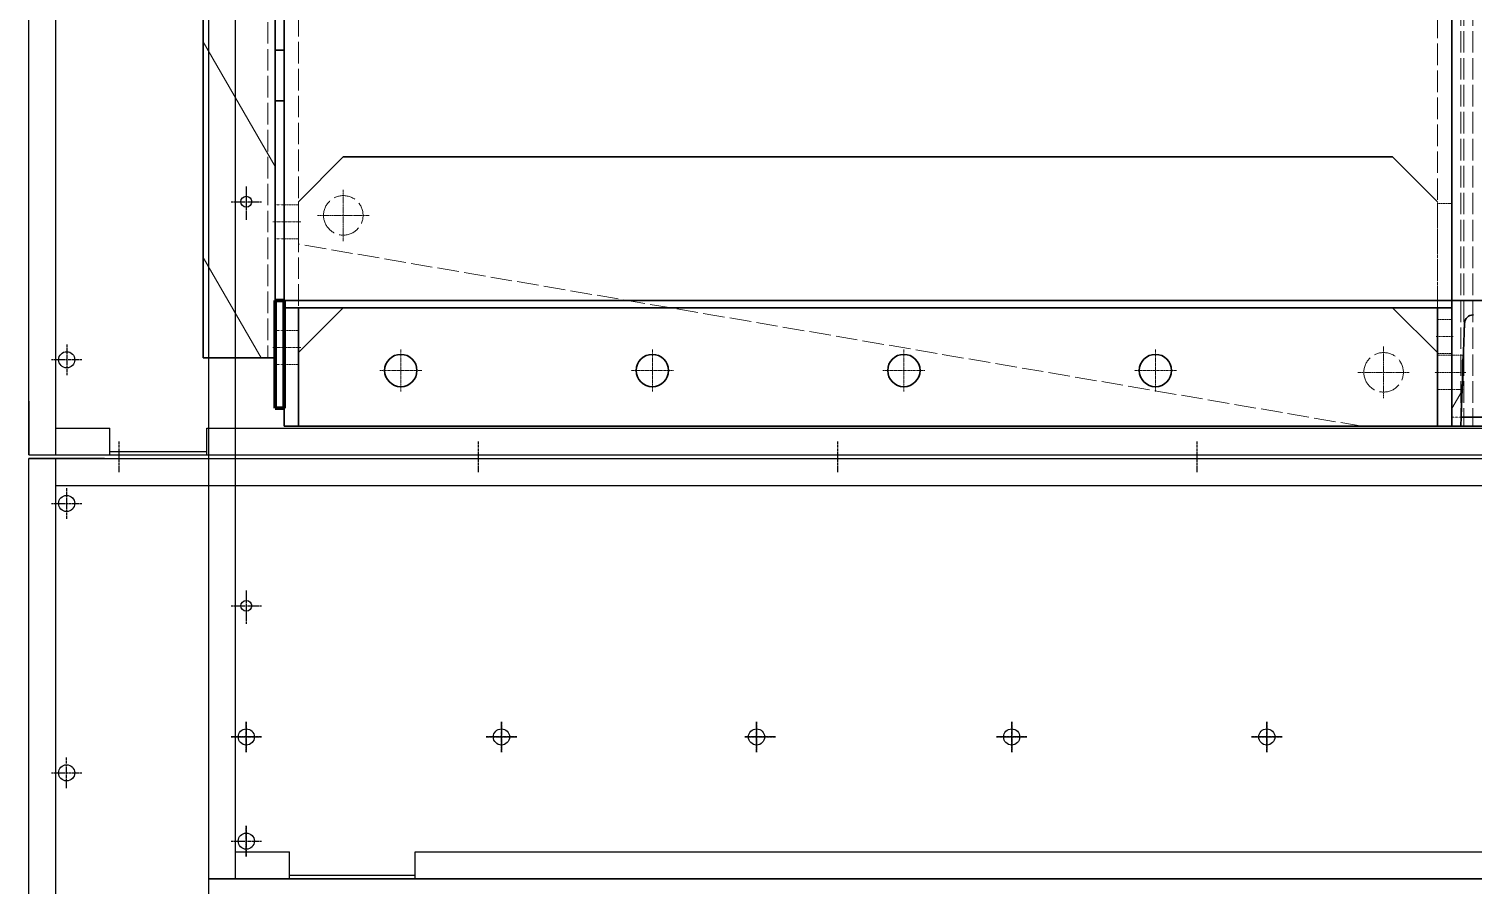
# Model space of a CAD drawing. Header units: millimetres. Extents: x 9871 to 39278, y 5493 to 26288.
# Drawn here: x 20133 to 20937, y 11813 to 12290 of the extents above; entities that cross this region are included whole.
import ezdxf

# ---------------------------------------------------------------- set-up
doc = ezdxf.new("R2010")
doc.units = ezdxf.units.MM
for name, pattern in [('CENTER', [2, 1.25, -0.25, 0.25, -0.25]), ('DASHDOT', [18.5, 12, -3, 0.5, -3]), ('DASHED', [15, 12, -3])]:
    doc.linetypes.add(name, pattern=pattern)
doc.layers.add('center', color=1, linetype='CENTER')

# ---------------------------------------------------------------- blocks, each defined once
blk = doc.blocks.new('A$C55E021B5')
at = {"color": 7, "linetype": 'DASHED', "lineweight": 13}
for p, q in [((708.36, 2140.5), (708.36, 0.5)), ((713.35, 2140.5), (713.35, 0.5)), ((715, 2140.5), (715, 0.5)), ((1362, 2074.5), (1362, 66.5)), ((1370, 2074.5), (1370, 66.5)), ((720, 1968.48), (720, 172.52)), ((720, 168.07), (720, 1070.5)), ((728, 66.5), (728, 1070.5)), ((1379, 1050.5), (1379, 38.5)), ((770, 0.5), (1362, 101.88))]:
    blk.add_line(p, q, dxfattribs=at)
at = {"color": 7, "lineweight": 35}
for p, q in [((1375, 38.5), (1375, 2102.5)), ((1415, 2102.5), (1415, 38.5)), ((1370, 2070.5), (1370, 209.79)), ((1370, 2070.5), (1370, 209.79)), ((1375, 70.5), (1375, 2070.5)), ((1375, 2070.5), (1375, 209.79)), ((720, 936.5), (720, 70.5)), ((753, 150.5), (1337, 150.5)), ((1370, 70.5), (720, 70.5)), ((720, 66.5), (1370, 66.5)), ((753, 66.5), (1337, 66.5)), ((728, 0.5), (1362, 0.5))]:
    blk.add_line(p, q, dxfattribs=at)
at = {"color": 7, "linetype": 'DASHED', "lineweight": 13, "ltscale": 0.046905}
blk.add_line((1370, 209.79), (1370, 181.64), dxfattribs=at)
at = {"color": 7, "lineweight": 35, "ltscale": 0.046905}
for p, q in [((1370, 181.64), (1370, 209.79)), ((1375, 181.64), (1375, 209.79))]:
    blk.add_line(p, q, dxfattribs=at)
at = {"color": 7, "lineweight": 35, "ltscale": 0.008333}
for p, q in [((1370, 209.79), (1375, 209.79)), ((1370, 181.64), (1375, 181.64)), ((1375, 70.5), (1370, 70.5)), ((1375, 10.5), (1370, 10.5))]:
    blk.add_line(p, q, dxfattribs=at)
at = {"color": 7, "lineweight": 13, "ltscale": 0.133334}
blk.add_line((1415, 214.47), (1375, 145.19), dxfattribs=at)
at = {"color": 7, "lineweight": 35, "ltscale": 0.185241}
for p, q in [((1370, 181.64), (1370, 70.5)), ((1370, 181.64), (1370, 70.5)), ((1375, 181.64), (1375, 70.5))]:
    blk.add_line(p, q, dxfattribs=at)
at = {"color": 7, "lineweight": 35, "ltscale": 0.17003}
blk.add_line((720, 172.52), (720, 70.5), dxfattribs=at)
at = {"color": 7, "lineweight": 35, "ltscale": 0.16261}
blk.add_line((720, 70.5), (720, 168.07), dxfattribs=at)
at = {"color": 7, "lineweight": 35, "ltscale": 0.058926}
for p, q in [((753, 150.5), (728, 125.5)), ((753, 66.5), (728, 41.5))]:
    blk.add_line(p, q, dxfattribs=at)
at = {"color": 7, "lineweight": 35, "ltscale": 0.058925}
for p, q in [((1337, 150.5), (1362, 125.5)), ((1362, 41.5), (1337, 66.5))]:
    blk.add_line(p, q, dxfattribs=at)
at = {"color": 7, "linetype": 'DASHDOT', "lineweight": 13, "ltscale": 0.047667}
for p, q in [((1337, 132.19), (1337, 103.59)), ((1322.7, 117.89), (1351.3, 117.89)), ((758, 44.8), (758, 16.2)), ((743.7, 30.5), (772.3, 30.5))]:
    blk.add_line(p, q, dxfattribs=at)
at = {"color": 7, "linetype": 'DASHED', "lineweight": 13, "ltscale": 0.013333}
for p, q in [((720, 124.51), (728, 124.51)), ((728, 60), (720, 60)), ((728, 41), (720, 41)), ((720, 40), (728, 40)), ((720, 21), (728, 21))]:
    blk.add_line(p, q, dxfattribs=at)
at = {"color": 7, "linetype": 'DASHED', "lineweight": 13, "ltscale": 0.14}
blk.add_line((728, 41.5), (728, 125.5), dxfattribs=at)
at = {"color": 7, "linetype": 'DASHED', "lineweight": 13, "ltscale": 0.03936}
blk.add_line((1362, 101.88), (1362, 125.5), dxfattribs=at)
at = {"color": 7, "linetype": 'DASHED', "lineweight": 13, "ltscale": 0.013334}
for p, q in [((1370, 123.78), (1362, 123.78)), ((1370, 104.78), (1362, 104.78)), ((1370, 53.85), (1362, 53.85)), ((1370, 34.85), (1362, 34.85))]:
    blk.add_line(p, q, dxfattribs=at)
at = {"color": 7, "linetype": 'DASHED', "lineweight": 13, "ltscale": 0.008333}
for p, q in [((1375, 123.78), (1370, 123.78)), ((1375, 104.78), (1370, 104.78)), ((1375, 53.85), (1370, 53.85)), ((1375, 34.85), (1370, 34.85)), ((720, 5.5), (720, 0.5)), ((720, 5.5), (720, 0.5))]:
    blk.add_line(p, q, dxfattribs=at)
at = {"color": 7, "linetype": 'DASHDOT', "lineweight": 13, "ltscale": 0.025999}
for p, q in [((1376.3, 114.28), (1360.7, 114.28)), ((1376.3, 44.35), (1360.7, 44.35))]:
    blk.add_line(p, q, dxfattribs=at)
at = {"color": 7, "lineweight": 13, "ltscale": 0.10771}
blk.add_line((1415, 94.47), (1382.69, 38.5), dxfattribs=at)
at = {"color": 7, "lineweight": 35, "ltscale": 0.233334}
for p, q in [((720, 70.5), (580, 70.5)), ((580, 0.5), (720, 0.5)), ((720, 0.5), (580, 0.5)), ((720, 0.5), (580, 0.5))]:
    blk.add_line(p, q, dxfattribs=at)
at = {"color": 7, "linetype": 'DASHED', "lineweight": 13, "ltscale": 0.116667}
blk.add_line((720, 70.5), (720, 0.5), dxfattribs=at)
at = {"color": 7, "lineweight": 35, "ltscale": 0.116667}
blk.add_line((720, 70.5), (720, 0.5), dxfattribs=at)
at = {"color": 7, "lineweight": 35, "ltscale": 0.006667}
for p, q in [((720, 66.5), (720, 70.5)), ((1370, 70.5), (1370, 66.5))]:
    blk.add_line(p, q, dxfattribs=at)
at = {"color": 7, "linetype": 'DASHED', "lineweight": 13, "ltscale": 0.006667}
blk.add_line((720, 66.5), (720, 70.5), dxfattribs=at)
at = {"color": 7, "lineweight": 35, "ltscale": 0.11}
for p, q in [((720, 66.5), (720, 0.5)), ((728, 66.5), (728, 0.5)), ((1362, 66.5), (1362, 0.5)), ((1370, 0.5), (1370, 66.5))]:
    blk.add_line(p, q, dxfattribs=at)
at = {"color": 7, "lineweight": 35, "ltscale": 0.013333}
for p, q in [((720, 66.5), (728, 66.5)), ((720, 0.5), (728, 0.5))]:
    blk.add_line(p, q, dxfattribs=at)
at = {"color": 7, "lineweight": 35, "ltscale": 0.013334}
for p, q in [((1370, 66.5), (1362, 66.5)), ((1362, 0.5), (1370, 0.5))]:
    blk.add_line(p, q, dxfattribs=at)
at = {"color": 7, "lineweight": 35, "ltscale": 0.1}
for p, q in [((1370, 70.5), (1370, 10.5)), ((1375, 70.5), (1375, 10.5))]:
    blk.add_line(p, q, dxfattribs=at)
at = {"color": 7, "lineweight": 140, "ltscale": 0.008333}
for p, q in [((1370, 70.5), (1375, 70.5)), ((1375, 10.5), (1370, 10.5))]:
    blk.add_line(p, q, dxfattribs=at)
at = {"color": 7, "lineweight": 140, "ltscale": 0.1}
for p, q in [((1370, 10.5), (1370, 70.5)), ((1375, 70.5), (1375, 10.5))]:
    blk.add_line(p, q, dxfattribs=at)
at = {"color": 7, "lineweight": 35, "ltscale": 0.095349}
blk.add_line((713, 57.67), (715, 0.5), dxfattribs=at)
at = {"color": 7, "linetype": 'DASHDOT', "lineweight": 13, "ltscale": 0.016}
blk.add_line((728.8, 50.5), (719.2, 50.5), dxfattribs=at)
at = {"color": 7, "lineweight": 35, "ltscale": 0.068333}
for p, q in [((728, 41.5), (728, 0.5)), ((1362, 0.5), (1362, 41.5))]:
    blk.add_line(p, q, dxfattribs=at)
at = {"color": 7, "linetype": 'DASHDOT', "lineweight": 13, "ltscale": 0.039}
for p, q in [((885, 43.2), (885, 19.8)), ((1025, 43.2), (1025, 19.8)), ((1165, 43.2), (1165, 19.8)), ((1305, 43.2), (1305, 19.8)), ((873.3, 31.5), (896.7, 31.5)), ((1013.3, 31.5), (1036.7, 31.5)), ((1153.3, 31.5), (1176.7, 31.5)), ((1293.3, 31.5), (1316.7, 31.5))]:
    blk.add_line(p, q, dxfattribs=at)
at = {"color": 7, "linetype": 'DASHED', "lineweight": 13, "ltscale": 0.010632}
blk.add_line((713.62, 40), (720, 40), dxfattribs=at)
at = {"color": 7, "linetype": 'DASHED', "lineweight": 13, "ltscale": 0.010079}
for p, q in [((720, 40), (713.95, 40)), ((720, 21), (713.95, 21))]:
    blk.add_line(p, q, dxfattribs=at)
at = {"color": 7, "lineweight": 35, "ltscale": 0.066667}
blk.add_line((1375, 38.5), (1415, 38.5), dxfattribs=at)
at = {"color": 7, "linetype": 'DASHDOT', "lineweight": 13, "ltscale": 0.02876}
blk.add_line((712.18, 30.5), (729.44, 30.5), dxfattribs=at)
at = {"color": 7, "linetype": 'DASHED', "lineweight": 13, "ltscale": 0.009527}
blk.add_line((714.28, 21), (720, 21), dxfattribs=at)
at = {"color": 7, "lineweight": 13, "ltscale": 0.018955}
blk.add_line((720, 10.31), (714.31, 20.16), dxfattribs=at)
at = {"color": 7, "lineweight": 35, "ltscale": 0.216085}
blk.add_line((585.17, 5.5), (714.83, 5.5), dxfattribs=at)
blk.add_line((585.17, 5.5), (714.83, 5.5), dxfattribs=at)
at = {"color": 7, "linetype": 'DASHED', "lineweight": 13, "ltscale": 0.008624}
blk.add_line((714.83, 5.5), (720, 5.5), dxfattribs=at)
blk.add_line((714.83, 5.5), (720, 5.5), dxfattribs=at)
at = {"color": 7, "lineweight": 35, "ltscale": 0.008334}
blk.add_line((715, 0.5), (720, 0.5), dxfattribs=at)
at = {"color": 7, "linetype": 'DASHED', "lineweight": 13}
for centre in [(1337, 117.89), (758, 30.5)]:
    blk.add_circle(centre, 11, dxfattribs=at)
at = {"color": 7, "lineweight": 35}
for centre in [(885, 31.5), (1025, 31.5), (1165, 31.5), (1305, 31.5)]:
    blk.add_circle(centre, 9, dxfattribs=at)
blk.add_arc((708.01, 57.5), 5, 2, 90, dxfattribs=at)
at = {"color": 7, "linetype": 'DASHED', "lineweight": 13}
for ratio, start_param, end_param in [(0.034921, 1.0708, 3.14163), (0.034919, 0.00005, 1.070675), (0.034921, 4.212393, 6.283223), (0.034919, 3.141642, 4.212267)]:
    blk.add_ellipse((713.95, 30.5), major_axis=(0, 9.5), ratio=ratio, start_param=start_param, end_param=end_param, dxfattribs=at)
blk = doc.blocks.new('A$C6D98368F')
for q in [(2118, 266), (0, 166), (0, 166)]:
    blk.add_line((0, 266), q)
blk = doc.blocks.new('A$C25707C5C')
for p, q in [((0, 2586), (0, 0)), ((15, 0), (15, 2586)), ((15, 15), (45, 15)), ((45, 0), (45, 15)), ((115, 0), (115, 15)), ((115, 15), (1085, 15)), ((1100, 0), (0, 0)), ((45, 2), (115, 2))]:
    blk.add_line(p, q)
for centre, radius in [((21, 377), 3), ((21, 152), 3), ((21, 79), 4.5), ((21, 79), 4.5), ((163, 79), 4.5), ((305, 79), 4.5), ((447, 79), 4.5), ((589, 79), 4.5), ((21, 21), 4.5)]:
    blk.add_circle(centre, radius)
at = {"layer": 'center'}
for p, q in [((21, 385.5), (21, 368.5)), ((21, 383.97), (21, 366.97)), ((12.5, 377), (29.5, 377)), ((21, 160.5), (21, 143.5)), ((21, 158.97), (21, 141.97)), ((12.5, 152), (29.5, 152)), ((21, 70.5), (21, 87.5)), ((21, 70.5), (21, 87.5)), ((21, 87.5), (21, 70.5)), ((21, 87.5), (21, 70.5)), ((163, 70.5), (163, 87.5)), ((163, 87.5), (163, 70.5)), ((305, 70.5), (305, 87.5)), ((305, 87.5), (305, 70.5)), ((447, 70.5), (447, 87.5)), ((447, 87.5), (447, 70.5)), ((589, 87.5), (589, 70.5)), ((589, 70.5), (589, 87.5)), ((29.5, 79), (12.5, 79)), ((29.5, 79), (12.5, 79)), ((12.5, 79), (29.5, 79)), ((12.5, 79), (29.5, 79)), ((171.5, 79), (154.5, 79)), ((154.5, 79), (171.5, 79)), ((315.5, 79), (298.5, 79)), ((298.5, 79), (315.5, 79)), ((455.5, 79), (438.5, 79)), ((438.5, 79), (455.5, 79)), ((580.5, 79), (597.5, 79)), ((597.5, 79), (580.5, 79)), ((21, 12.5), (21, 29.5)), ((21, 29.5), (21, 12.5)), ((12.5, 21), (29.5, 21)), ((12.5, 21), (29.5, 21))]:
    blk.add_line(p, q, dxfattribs=at)
blk = doc.blocks.new('A$C254622FA')
at = {"color": 7}
for p, q in [((0, 500), (42, 500)), ((0, 0), (0, 500)), ((42, 500), (0, 500)), ((0, 500), (3400, 500)), ((15, 0), (15, 500)), ((15, 485), (3385, 485))]:
    blk.add_line(p, q, dxfattribs=at)
for centre in [(21, 475), (21, 325)]:
    blk.add_circle(centre, 4.5, dxfattribs=at)
at = {"layer": 'center', "color": 7}
for p, q in [((21, 483.5), (21, 466.5)), ((12.5, 475), (29.5, 475)), ((21, 316.5), (21, 333.5)), ((12.5, 325), (29.5, 325)), ((12.5, 325), (29.5, 325))]:
    blk.add_line(p, q, dxfattribs=at)
blk = doc.blocks.new('A$C35EA48DC')
for p, q in [((0, 9.5), (0, 2265.5)), ((0, 9.5), (0, 2265.5)), ((0, 9.5), (0, 2265.5)), ((0, 9.5), (0, 2265.5)), ((0, 9.5), (0, 2265.5)), ((0, 9.5), (0, 2265.5)), ((15, 9.5), (15, 2265.5)), ((15, 9.5), (15, 2265.5)), ((0, 39.5), (0, 9.5)), ((0, 39.5), (0, 9.5)), ((15, 24.5), (45, 24.5)), ((45, 9.5), (45, 24.5)), ((99, 24.5), (1085, 24.5)), ((99, 9.5), (99, 24.5)), ((0, 9.5), (1100, 9.5)), ((0, 9.5), (42, 9.5)), ((45, 11.5), (99, 11.5))]:
    blk.add_line(p, q)
blk.add_circle((21, 62.5), 4.5)
at = {"layer": 'center'}
for p, q in [((21, 71), (21, 54)), ((29.5, 62.5), (12.5, 62.5)), ((50, 17), (50, 0)), ((50, 17), (50, 0)), ((250, 17), (250, 0)), ((450, 17), (450, 0)), ((650, 17), (650, 0))]:
    blk.add_line(p, q, dxfattribs=at)
blk = doc.blocks.new('1')
for name, p in [('A$C25707C5C', (20233.35, 11816.38)), ('A$C254622FA', (20133.35, 11550.38)), ('A$C6D98368F', (20233.35, 11550.38))]:
    blk.add_blockref(name, p)
at = {"color": 7}
blk.add_blockref('A$C35EA48DC', (20133.41, 12042.88), dxfattribs=at)
at = {"xscale": -1}
blk.add_blockref('A$C55E021B5', (21645.35, 12067.88), dxfattribs=at)

msp = doc.modelspace()

# ---------------------------------------------------------------- block references
msp.add_blockref('1', (0, 0))

doc.saveas('drawing.dxf')
